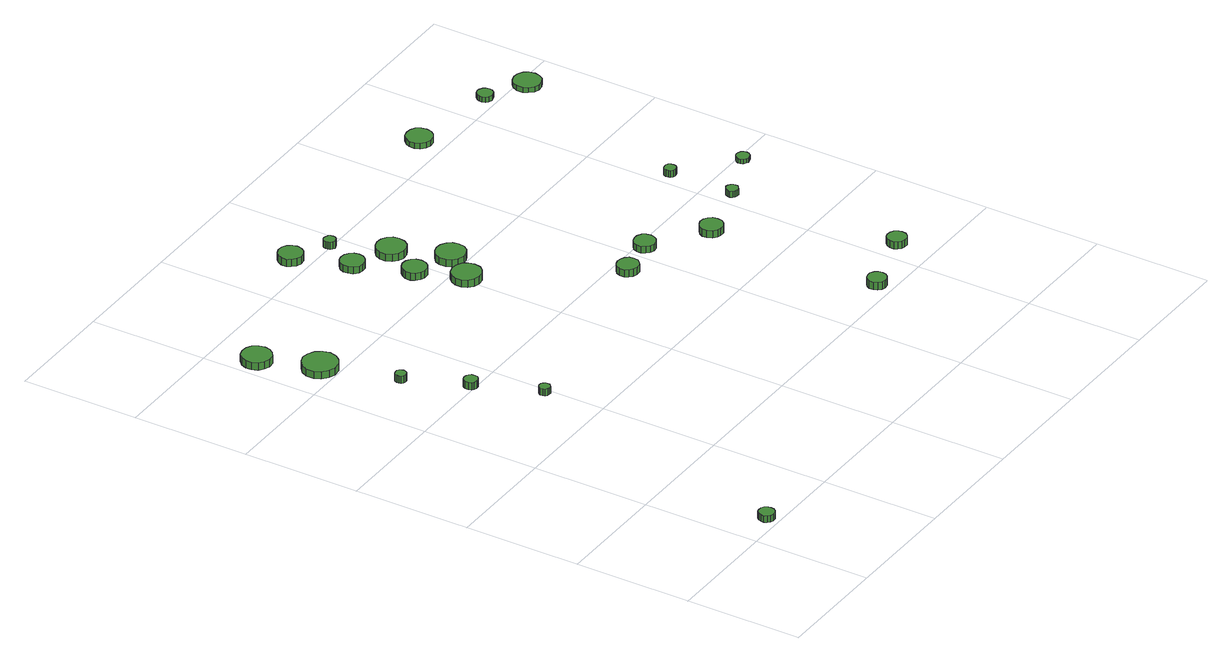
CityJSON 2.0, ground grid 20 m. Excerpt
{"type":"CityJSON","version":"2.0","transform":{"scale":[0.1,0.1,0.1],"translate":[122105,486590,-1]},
"CityObjects":{
"tree1":{"type":"SolitaryVegetationObject","attributes":{"function":"something"},"geometry":[{"type":"MultiSurface","lod":"1","boundaries":[[[0,1,2,3,4,5,6,7,8,9,10,11,12,13,14]],[[15,16,17,18,19,20,21,22,23,24,25,26,27,28,29]],[[0,29,28,1]],[[1,28,27,2]],[[2,27,26,3]],[[3,26,25,4]],[[4,25,24,5]],[[5,24,23,6]],[[6,23,22,7]],[[7,22,21,8]],[[8,21,20,9]],[[9,20,19,10]],[[10,19,18,11]],[[11,18,17,12]],[[12,17,16,13]],[[13,16,15,14]],[[14,15,29,0]]]}]},
"tree2":{"type":"SolitaryVegetationObject","attributes":{"function":"something"},"geometry":[{"type":"MultiSurface","lod":"1","boundaries":[[[30,31,32,33,34,35,36,37,38,39,40,41,42,43,44]],[[45,46,47,48,49,50,51,52,53,54,55,56,57,58,59]],[[30,59,58,31]],[[31,58,57,32]],[[32,57,56,33]],[[33,56,55,34]],[[34,55,54,35]],[[35,54,53,36]],[[36,53,52,37]],[[37,52,51,38]],[[38,51,50,39]],[[39,50,49,40]],[[40,49,48,41]],[[41,48,47,42]],[[42,47,46,43]],[[43,46,45,44]],[[44,45,59,30]]]}]},
"tree3":{"type":"SolitaryVegetationObject","attributes":{"function":"something"},"geometry":[{"type":"MultiSurface","lod":"1","boundaries":[[[60,61,62,63,64,65,66,67,68,69,70,71,72,73,74]],[[75,76,77,78,79,80,81,82,83,84,85,86,87,88,89]],[[60,89,88,61]],[[61,88,87,62]],[[62,87,86,63]],[[63,86,85,64]],[[64,85,84,65]],[[65,84,83,66]],[[66,83,82,67]],[[67,82,81,68]],[[68,81,80,69]],[[69,80,79,70]],[[70,79,78,71]],[[71,78,77,72]],[[72,77,76,73]],[[73,76,75,74]],[[74,75,89,60]]]}]},
"tree4":{"type":"SolitaryVegetationObject","attributes":{"function":"something"},"geometry":[{"type":"MultiSurface","lod":"1","boundaries":[[[90,91,92,93,94,95,96,97,98,99,100,101,102,103,104]],[[105,106,107,108,109,110,111,112,113,114,115,116,117,118,119]],[[90,119,118,91]],[[91,118,117,92]],[[92,117,116,93]],[[93,116,115,94]],[[94,115,114,95]],[[95,114,113,96]],[[96,113,112,97]],[[97,112,111,98]],[[98,111,110,99]],[[99,110,109,100]],[[100,109,108,101]],[[101,108,107,102]],[[102,107,106,103]],[[103,106,105,104]],[[104,105,119,90]]]}]},
"tree5":{"type":"SolitaryVegetationObject","attributes":{"function":"something"},"geometry":[{"type":"MultiSurface","lod":"1","boundaries":[[[120,121,122,123,124,125,126,127,128,129,130,131,132,133,134]],[[135,136,137,138,139,140,141,142,143,144,145,146,147,148,149]],[[120,149,148,121]],[[121,148,147,122]],[[122,147,146,123]],[[123,146,145,124]],[[124,145,144,125]],[[125,144,143,126]],[[126,143,142,127]],[[127,142,141,128]],[[128,141,140,129]],[[129,140,139,130]],[[130,139,138,131]],[[131,138,137,132]],[[132,137,136,133]],[[133,136,135,134]],[[134,135,149,120]]]}]},
"tree6":{"type":"SolitaryVegetationObject","attributes":{"function":"something"},"geometry":[{"type":"MultiSurface","lod":"1","boundaries":[[[150,151,152,153,154,155,156,157,158,159,160,161,162,163,164]],[[165,166,167,168,169,170,171,172,173,174,175,176,177,178,179]],[[150,179,178,151]],[[151,178,177,152]],[[152,177,176,153]],[[153,176,175,154]],[[154,175,174,155]],[[155,174,173,156]],[[156,173,172,157]],[[157,172,171,158]],[[158,171,170,159]],[[159,170,169,160]],[[160,169,168,161]],[[161,168,167,162]],[[162,167,166,163]],[[163,166,165,164]],[[164,165,179,150]]]}]},
"tree7":{"type":"SolitaryVegetationObject","attributes":{"function":"something"},"geometry":[{"type":"MultiSurface","lod":"1","boundaries":[[[180,181,182,183,184,185,186,187,188,189,190,191,192,193,194]],[[195,196,197,198,199,200,201,202,203,204,205,206,207,208,209]],[[180,209,208,181]],[[181,208,207,182]],[[182,207,206,183]],[[183,206,205,184]],[[184,205,204,185]],[[185,204,203,186]],[[186,203,202,187]],[[187,202,201,188]],[[188,201,200,189]],[[189,200,199,190]],[[190,199,198,191]],[[191,198,197,192]],[[192,197,196,193]],[[193,196,195,194]],[[194,195,209,180]]]}]},
"tree8":{"type":"SolitaryVegetationObject","attributes":{"function":"something"},"geometry":[{"type":"MultiSurface","lod":"1","boundaries":[[[210,211,212,213,214,215,216,217,218,219,220,221,222,223,224]],[[225,226,227,228,229,230,231,232,233,234,235,236,237,238,239]],[[210,239,238,211]],[[211,238,237,212]],[[212,237,236,213]],[[213,236,235,214]],[[214,235,234,215]],[[215,234,233,216]],[[216,233,232,217]],[[217,232,231,218]],[[218,231,230,219]],[[219,230,229,220]],[[220,229,228,221]],[[221,228,227,222]],[[222,227,226,223]],[[223,226,225,224]],[[224,225,239,210]]]}]},
"tree9":{"type":"SolitaryVegetationObject","attributes":{"function":"something"},"geometry":[{"type":"MultiSurface","lod":"1","boundaries":[[[240,241,242,243,244,245,246,247,248,249,250,251,252,253,254]],[[255,256,257,258,259,260,261,262,263,264,265,266,267,268,269]],[[240,269,268,241]],[[241,268,267,242]],[[242,267,266,243]],[[243,266,265,244]],[[244,265,264,245]],[[245,264,263,246]],[[246,263,262,247]],[[247,262,261,248]],[[248,261,260,249]],[[249,260,259,250]],[[250,259,258,251]],[[251,258,257,252]],[[252,257,256,253]],[[253,256,255,254]],[[254,255,269,240]]]}]},
"tree10":{"type":"SolitaryVegetationObject","attributes":{"function":"something"},"geometry":[{"type":"MultiSurface","lod":"1","boundaries":[[[270,271,272,273,274,275,276,277,278,279,280,281,282,283,284]],[[285,286,287,288,289,290,291,292,293,294,295,296,297,298,299]],[[270,299,298,271]],[[271,298,297,272]],[[272,297,296,273]],[[273,296,295,274]],[[274,295,294,275]],[[275,294,293,276]],[[276,293,292,277]],[[277,292,291,278]],[[278,291,290,279]],[[279,290,289,280]],[[280,289,288,281]],[[281,288,287,282]],[[282,287,286,283]],[[283,286,285,284]],[[284,285,299,270]]]}]},
"tree11":{"type":"SolitaryVegetationObject","attributes":{"function":"something"},"geometry":[{"type":"MultiSurface","lod":"1","boundaries":[[[300,301,302,303,304,305,306,307,308,309,310,311,312,313,314]],[[315,316,317,318,319,320,321,322,323,324,325,326,327,328,329]],[[300,329,328,301]],[[301,328,327,302]],[[302,327,326,303]],[[303,326,325,304]],[[304,325,324,305]],[[305,324,323,306]],[[306,323,322,307]],[[307,322,321,308]],[[308,321,320,309]],[[309,320,319,310]],[[310,319,318,311]],[[311,318,317,312]],[[312,317,316,313]],[[313,316,315,314]],[[314,315,329,300]]]}]},
"tree12":{"type":"SolitaryVegetationObject","attributes":{"function":"something"},"geometry":[{"type":"MultiSurface","lod":"1","boundaries":[[[330,331,332,333,334,335,336,337,338,339,340,341,342,343,344]],[[345,346,347,348,349,350,351,352,353,354,355,356,357,358,359]],[[330,359,358,331]],[[331,358,357,332]],[[332,357,356,333]],[[333,356,355,334]],[[334,355,354,335]],[[335,354,353,336]],[[336,353,352,337]],[[337,352,351,338]],[[338,351,350,339]],[[339,350,349,340]],[[340,349,348,341]],[[341,348,347,342]],[[342,347,346,343]],[[343,346,345,344]],[[344,345,359,330]]]}]},
"tree13":{"type":"SolitaryVegetationObject","attributes":{"function":"something"},"geometry":[{"type":"MultiSurface","lod":"1","boundaries":[[[360,361,362,363,364,365,366,367,368,369,370,371,372,373,374]],[[375,376,377,378,379,380,381,382,383,384,385,386,387,388,389]],[[360,389,388,361]],[[361,388,387,362]],[[362,387,386,363]],[[363,386,385,364]],[[364,385,384,365]],[[365,384,383,366]],[[366,383,382,367]],[[367,382,381,368]],[[368,381,380,369]],[[369,380,379,370]],[[370,379,378,371]],[[371,378,377,372]],[[372,377,376,373]],[[373,376,375,374]],[[374,375,389,360]]]}]},
"tree14":{"type":"SolitaryVegetationObject","attributes":{"function":"something"},"geometry":[{"type":"MultiSurface","lod":"1","boundaries":[[[390,391,392,393,394,395,396,397,398,399,400,401,402,403,404]],[[405,406,407,408,409,410,411,412,413,414,415,416,417,418,419]],[[390,419,418,391]],[[391,418,417,392]],[[392,417,416,393]],[[393,416,415,394]],[[394,415,414,395]],[[395,414,413,396]],[[396,413,412,397]],[[397,412,411,398]],[[398,411,410,399]],[[399,410,409,400]],[[400,409,408,401]],[[401,408,407,402]],[[402,407,406,403]],[[403,406,405,404]],[[404,405,419,390]]]}]},
"tree15":{"type":"SolitaryVegetationObject","attributes":{"function":"something"},"geometry":[{"type":"MultiSurface","lod":"1","boundaries":[[[420,421,422,423,424,425,426,427,428,429,430,431,432,433,434]],[[435,436,437,438,439,440,441,442,443,444,445,446,447,448,449]],[[420,449,448,421]],[[421,448,447,422]],[[422,447,446,423]],[[423,446,445,424]],[[424,445,444,425]],[[425,444,443,426]],[[426,443,442,427]],[[427,442,441,428]],[[428,441,440,429]],[[429,440,439,430]],[[430,439,438,431]],[[431,438,437,432]],[[432,437,436,433]],[[433,436,435,434]],[[434,435,449,420]]]}]},
"tree16":{"type":"SolitaryVegetationObject","attributes":{"function":"something"},"geometry":[{"type":"MultiSurface","lod":"1","boundaries":[[[450,451,452,453,454,455,456,457,458,459,460,461,462,463,464]],[[465,466,467,468,469,470,471,472,473,474,475,476,477,478,479]],[[450,479,478,451]],[[451,478,477,452]],[[452,477,476,453]],[[453,476,475,454]],[[454,475,474,455]],[[455,474,473,456]],[[456,473,472,457]],[[457,472,471,458]],[[458,471,470,459]],[[459,470,469,460]],[[460,469,468,461]],[[461,468,467,462]],[[462,467,466,463]],[[463,466,465,464]],[[464,465,479,450]]]}]},
"tree17":{"type":"SolitaryVegetationObject","attributes":{"function":"something"},"geometry":[{"type":"MultiSurface","lod":"1","boundaries":[[[480,481,482,483,484,485,486,487,488,489,490,491,492,493,494]],[[495,496,497,498,499,500,501,502,503,504,505,506,507,508,509]],[[480,509,508,481]],[[481,508,507,482]],[[482,507,506,483]],[[483,506,505,484]],[[484,505,504,485]],[[485,504,503,486]],[[486,503,502,487]],[[487,502,501,488]],[[488,501,500,489]],[[489,500,499,490]],[[490,499,498,491]],[[491,498,497,492]],[[492,497,496,493]],[[493,496,495,494]],[[494,495,509,480]]]}]},
"tree18":{"type":"SolitaryVegetationObject","attributes":{"function":"something"},"geometry":[{"type":"MultiSurface","lod":"1","boundaries":[[[510,511,512,513,514,515,516,517,518,519,520,521,522,523,524]],[[525,526,527,528,529,530,531,532,533,534,535,536,537,538,539]],[[510,539,538,511]],[[511,538,537,512]],[[512,537,536,513]],[[513,536,535,514]],[[514,535,534,515]],[[515,534,533,516]],[[516,533,532,517]],[[517,532,531,518]],[[518,531,530,519]],[[519,530,529,520]],[[520,529,528,521]],[[521,528,527,522]],[[522,527,526,523]],[[523,526,525,524]],[[524,525,539,510]]]}]},
"tree19":{"type":"SolitaryVegetationObject","attributes":{"function":"something"},"geometry":[{"type":"MultiSurface","lod":"1","boundaries":[[[540,541,542,543,544,545,546,547,548,549,550,551,552,553,554]],[[555,556,557,558,559,560,561,562,563,564,565,566,567,568,569]],[[540,569,568,541]],[[541,568,567,542]],[[542,567,566,543]],[[543,566,565,544]],[[544,565,564,545]],[[545,564,563,546]],[[546,563,562,547]],[[547,562,561,548]],[[548,561,560,549]],[[549,560,559,550]],[[550,559,558,551]],[[551,558,557,552]],[[552,557,556,553]],[[553,556,555,554]],[[554,555,569,540]]]}]},
"tree20":{"type":"SolitaryVegetationObject","attributes":{"function":"something"},"geometry":[{"type":"MultiSurface","lod":"1","boundaries":[[[570,571,572,573,574,575,576,577,578,579,580,581,582,583,584]],[[585,586,587,588,589,590,591,592,593,594,595,596,597,598,599]],[[570,599,598,571]],[[571,598,597,572]],[[572,597,596,573]],[[573,596,595,574]],[[574,595,594,575]],[[575,594,593,576]],[[576,593,592,577]],[[577,592,591,578]],[[578,591,590,579]],[[579,590,589,580]],[[580,589,588,581]],[[581,588,587,582]],[[582,587,586,583]],[[583,586,585,584]],[[584,585,599,570]]]}]},
"tree21":{"type":"SolitaryVegetationObject","attributes":{"function":"something"},"geometry":[{"type":"MultiSurface","lod":"1","boundaries":[[[600,601,602,603,604,605,606,607,608,609,610,611,612,613,614]],[[615,616,617,618,619,620,621,622,623,624,625,626,627,628,629]],[[600,629,628,601]],[[601,628,627,602]],[[602,627,626,603]],[[603,626,625,604]],[[604,625,624,605]],[[605,624,623,606]],[[606,623,622,607]],[[607,622,621,608]],[[608,621,620,609]],[[609,620,619,610]],[[610,619,618,611]],[[611,618,617,612]],[[612,617,616,613]],[[613,616,615,614]],[[614,615,629,600]]]}]},
"tree22":{"type":"SolitaryVegetationObject","attributes":{"function":"something"},"geometry":[{"type":"MultiSurface","lod":"1","boundaries":[[[630,631,632,633,634,635,636,637,638,639,640,641,642,643,644]],[[645,646,647,648,649,650,651,652,653,654,655,656,657,658,659]],[[630,659,658,631]],[[631,658,657,632]],[[632,657,656,633]],[[633,656,655,634]],[[634,655,654,635]],[[635,654,653,636]],[[636,653,652,637]],[[637,652,651,638]],[[638,651,650,639]],[[639,650,649,640]],[[640,649,648,641]],[[641,648,647,642]],[[642,647,646,643]],[[643,646,645,644]],[[644,645,659,630]]]}]},
"tree23":{"type":"SolitaryVegetationObject","attributes":{"function":"something"},"geometry":[{"type":"MultiSurface","lod":"1","boundaries":[[[660,661,662,663,664,665,666,667,668,669,670,671,672,673,674]],[[675,676,677,678,679,680,681,682,683,684,685,686,687,688,689]],[[660,689,688,661]],[[661,688,687,662]],[[662,687,686,663]],[[663,686,685,664]],[[664,685,684,665]],[[665,684,683,666]],[[666,683,682,667]],[[667,682,681,668]],[[668,681,680,669]],[[669,680,679,670]],[[670,679,678,671]],[[671,678,677,672]],[[672,677,676,673]],[[673,676,675,674]],[[674,675,689,660]]]}]},
"tree24":{"type":"SolitaryVegetationObject","attributes":{"function":"something"},"geometry":[{"type":"MultiSurface","lod":"1","boundaries":[[[690,691,692,693,694,695,696,697,698,699,700,701,702,703,704]],[[705,706,707,708,709,710,711,712,713,714,715,716,717,718,719]],[[690,719,718,691]],[[691,718,717,692]],[[692,717,716,693]],[[693,716,715,694]],[[694,715,714,695]],[[695,714,713,696]],[[696,713,712,697]],[[697,712,711,698]],[[698,711,710,699]],[[699,710,709,700]],[[700,709,708,701]],[[701,708,707,702]],[[702,707,706,703]],[[703,706,705,704]],[[704,705,719,690]]]}]}
},
"vertices":[
[80,22,18],[79,27,18],[76,32,18],[71,35,18],[65,35,18],[60,34,18],[56,30,18],[54,25,18],[54,19,18],[56,14,18],[60,10,18],[65,9,18],[71,9,18],[76,12,18],[79,17,18],[79,17,6],[76,12,6],[71,9,6],[65,9,6],[60,10,6],[56,14,6],[54,19,6],[54,25,6],[56,30,6],[60,34,6],[65,35,6],[71,35,6],[76,32,6],[79,27,6],[80,22,6],
[50,919,27],[48,929,27],[42,938,27],[33,943,27],[23,944,27],[13,941,27],[5,934,27],[1,924,27],[1,914,27],[5,904,27],[13,898,27],[23,894,27],[33,895,27],[42,901,27],[48,909,27],[48,909,14],[42,901,14],[33,895,14],[23,894,14],[13,898,14],[5,904,14],[1,914,14],[1,924,14],[5,934,14],[13,941,14],[23,944,14],[33,943,14],[42,938,14],[48,929,14],[50,919,14],
[89,825,27],[86,837,27],[79,847,27],[68,853,27],[56,855,27],[45,851,27],[35,843,27],[30,832,27],[30,819,27],[35,808,27],[45,800,27],[56,796,27],[68,797,27],[79,804,27],[86,813,27],[86,813,14],[79,804,14],[68,797,14],[56,796,14],[45,800,14],[35,808,14],[30,819,14],[30,832,14],[35,843,14],[45,851,14],[56,855,14],[68,853,14],[79,847,14],[86,837,14],[89,825,14],
[107,703,26],[106,707,26],[104,710,26],[101,712,26],[97,712,26],[93,711,26],[90,708,26],[89,705,26],[89,701,26],[90,697,26],[93,695,26],[97,694,26],[101,694,26],[104,696,26],[106,699,26],[106,699,13],[104,696,13],[101,694,13],[97,694,13],[93,695,13],[90,697,13],[89,701,13],[89,705,13],[90,708,13],[93,711,13],[97,712,13],[101,712,13],[104,710,13],[106,707,13],[107,703,13],
[148,600,29],[147,605,29],[144,609,29],[140,611,29],[135,612,29],[130,610,29],[127,607,29],[125,603,29],[125,598,29],[127,593,29],[130,590,29],[135,589,29],[140,589,29],[144,591,29],[147,595,29],[147,595,16],[144,591,16],[140,589,16],[135,589,16],[130,590,16],[127,593,16],[125,598,16],[125,603,16],[127,607,16],[130,610,16],[135,612,16],[140,611,16],[144,609,16],[147,605,16],[148,600,16],
[183,490,32],[183,493,32],[180,497,32],[177,499,32],[173,499,32],[170,498,32],[167,495,32],[165,492,32],[165,488,32],[167,484,32],[170,482,32],[173,481,32],[177,481,32],[180,483,32],[183,486,32],[183,486,20],[180,483,20],[177,481,20],[173,481,20],[170,482,20],[167,484,20],[165,488,20],[165,492,20],[167,495,20],[170,498,20],[173,499,20],[177,499,20],[180,497,20],[183,493,20],[183,490,20],
[323,1029,26],[321,1037,26],[316,1044,26],[309,1048,26],[300,1049,26],[292,1046,26],[286,1041,26],[282,1033,26],[282,1024,26],[286,1017,26],[292,1011,26],[300,1008,26],[309,1009,26],[316,1013,26],[321,1020,26],[321,1020,13],[316,1013,13],[309,1009,13],[300,1008,13],[292,1011,13],[286,1017,13],[282,1024,13],[282,1033,13],[286,1041,13],[292,1046,13],[300,1049,13],[309,1048,13],[316,1044,13],[321,1037,13],[323,1029,13],
[354,936,26],[352,944,26],[347,951,26],[340,955,26],[332,956,26],[324,954,26],[317,948,26],[314,940,26],[314,932,26],[317,924,26],[324,918,26],[332,916,26],[340,917,26],[347,921,26],[352,928,26],[352,928,14],[347,921,14],[340,917,14],[332,916,14],[324,918,14],[317,924,14],[314,932,14],[314,940,14],[317,948,14],[324,954,14],[332,956,14],[340,955,14],[347,951,14],[352,944,14],[354,936,14],
[388,845,27],[386,853,27],[381,860,27],[374,864,27],[365,865,27],[357,862,27],[351,856,27],[347,849,27],[347,840,27],[351,833,27],[357,827,27],[365,824,27],[374,825,27],[381,829,27],[386,836,27],[386,836,14],[381,829,14],[374,825,14],[365,824,14],[357,827,14],[351,833,14],[347,840,14],[347,849,14],[351,856,14],[357,862,14],[365,865,14],[374,864,14],[381,860,14],[386,853,14],[388,845,14],
[420,768,28],[418,778,28],[412,786,28],[403,791,28],[393,792,28],[383,789,28],[375,782,28],[371,773,28],[371,762,28],[375,753,28],[383,746,28],[393,743,28],[403,744,28],[412,749,28],[418,757,28],[418,757,15],[412,749,15],[403,744,15],[393,743,15],[383,746,15],[375,753,15],[371,762,15],[371,773,15],[375,782,15],[383,789,15],[393,792,15],[403,791,15],[412,786,15],[418,778,15],[420,768,15],
[378,998,25],[377,1002,25],[375,1005,25],[371,1007,25],[367,1008,25],[363,1007,25],[360,1004,25],[359,1000,25],[359,996,25],[360,992,25],[363,990,25],[367,988,25],[371,989,25],[375,991,25],[377,994,25],[377,994,12],[375,991,12],[371,989,12],[367,988,12],[363,990,12],[360,992,12],[359,996,12],[359,1000,12],[360,1004,12],[363,1007,12],[367,1008,12],[371,1007,12],[375,1005,12],[377,1002,12],[378,998,12],
[426,908,25],[424,918,25],[418,926,25],[409,931,25],[398,932,25],[389,929,25],[381,922,25],[377,913,25],[377,903,25],[381,893,25],[389,886,25],[398,883,25],[409,884,25],[418,889,25],[424,898,25],[424,898,12],[418,889,12],[409,884,12],[398,883,12],[389,886,12],[381,893,12],[377,903,12],[377,913,12],[381,922,12],[389,929,12],[398,932,12],[409,931,12],[418,926,12],[424,918,12],[426,908,12],
[458,820,27],[456,830,27],[450,838,27],[441,843,27],[431,844,27],[421,841,27],[413,834,27],[409,825,27],[409,814,27],[413,805,27],[421,798,27],[431,795,27],[441,796,27],[450,801,27],[456,809,27],[456,809,14],[450,801,14],[441,796,14],[431,795,14],[421,798,14],[413,805,14],[409,814,14],[409,825,14],[413,834,14],[421,841,14],[431,844,14],[441,843,14],[450,838,14],[456,830,14],[458,820,14],
[559,565,31],[558,573,31],[553,579,31],[547,582,31],[539,583,31],[532,581,31],[526,576,31],[523,569,31],[523,561,31],[526,555,31],[532,550,31],[539,547,31],[547,548,31],[553,552,31],[558,558,31],[558,558,18],[553,552,18],[547,548,18],[539,547,18],[532,550,18],[526,555,18],[523,561,18],[523,569,18],[526,576,18],[532,581,18],[539,583,18],[547,582,18],[553,579,18],[558,573,18],[559,565,18],
[728,220,29],[727,227,29],[723,232,29],[717,236,29],[710,236,29],[704,234,29],[699,230,29],[696,224,29],[696,217,29],[699,211,29],[704,206,29],[710,204,29],[717,205,29],[723,208,29],[727,214,29],[727,214,16],[723,208,16],[717,205,16],[710,204,16],[704,206,16],[699,211,16],[696,217,16],[696,224,16],[699,230,16],[704,234,16],[710,236,16],[717,236,16],[723,232,16],[727,227,16],[728,220,16],
[635,581,27],[633,589,27],[629,595,27],[622,599,27],[615,599,27],[608,597,27],[602,592,27],[599,585,27],[599,578,27],[602,571,27],[608,566,27],[615,563,27],[622,564,27],[629,568,27],[633,574,27],[633,574,15],[629,568,15],[622,564,15],[615,563,15],[608,566,15],[602,571,15],[599,578,15],[599,585,15],[602,592,15],[608,597,15],[615,599,15],[622,599,15],[629,595,15],[633,589,15],[635,581,15],
[734,522,23],[733,530,23],[728,536,23],[721,540,23],[713,541,23],[706,538,23],[700,533,23],[696,526,23],[696,518,23],[700,510,23],[706,505,23],[713,503,23],[721,503,23],[728,507,23],[733,514,23],[733,514,10],[728,507,10],[721,503,10],[713,503,10],[706,505,10],[700,510,10],[696,518,10],[696,526,10],[700,533,10],[706,538,10],[713,541,10],[721,540,10],[728,536,10],[733,530,10],[734,522,10],
[854,262,21],[853,268,21],[849,274,21],[843,277,21],[836,278,21],[830,276,21],[825,271,21],[822,265,21],[822,258,21],[825,252,21],[830,248,21],[836,246,21],[843,246,21],[849,250,21],[853,255,21],[853,255,8],[849,250,8],[843,246,8],[836,246,8],[830,248,8],[825,252,8],[822,258,8],[822,265,8],[825,271,8],[830,276,8],[836,278,8],[843,277,8],[849,274,8],[853,268,8],[854,262,8],
[837,553,18],[837,557,18],[834,561,18],[830,563,18],[826,564,18],[822,562,18],[819,559,18],[817,555,18],[817,551,18],[819,547,18],[822,544,18],[826,543,18],[830,543,18],[834,546,18],[837,549,18],[837,549,7],[834,546,7],[830,543,7],[826,543,7],[822,544,7],[819,547,7],[817,551,7],[817,555,7],[819,559,7],[822,562,7],[826,564,7],[830,563,7],[834,561,7],[837,557,7],[837,553,7],
[721,1040,20],[719,1049,20],[714,1057,20],[706,1061,20],[697,1062,20],[688,1060,20],[681,1053,20],[677,1045,20],[677,1036,20],[681,1027,20],[688,1021,20],[697,1018,20],[706,1019,20],[714,1024,20],[719,1031,20],[719,1031,10],[714,1024,10],[706,1019,10],[697,1018,10],[688,1021,10],[681,1027,10],[677,1036,10],[677,1045,10],[681,1053,10],[688,1060,10],[697,1062,10],[706,1061,10],[714,1057,10],[719,1049,10],[721,1040,10],
[834,663,20],[833,667,20],[831,671,20],[827,673,20],[823,673,20],[819,672,20],[816,669,20],[815,666,20],[815,661,20],[816,658,20],[819,655,20],[823,654,20],[827,654,20],[831,656,20],[833,659,20],[833,659,8],[831,656,8],[827,654,8],[823,654,8],[819,655,8],[816,658,8],[815,661,8],[815,666,8],[816,669,8],[819,672,8],[823,673,8],[827,673,8],[831,671,8],[833,667,8],[834,663,8],
[929,589,16],[928,594,16],[925,598,16],[921,600,16],[916,601,16],[912,599,16],[908,596,16],[906,592,16],[906,587,16],[908,583,16],[912,580,16],[916,578,16],[921,579,16],[925,581,16],[928,585,16],[928,585,8],[925,581,8],[921,579,8],[916,578,8],[912,580,8],[908,583,8],[906,587,8],[906,592,8],[908,596,8],[912,599,8],[916,601,8],[921,600,8],[925,598,8],[928,594,8],[929,589,8],
[871,1019,19],[870,1025,19],[867,1029,19],[862,1032,19],[857,1033,19],[851,1031,19],[847,1027,19],[845,1022,19],[845,1017,19],[847,1011,19],[851,1008,19],[857,1006,19],[862,1007,19],[867,1009,19],[870,1014,19],[870,1014,10],[867,1009,10],[862,1007,10],[857,1006,10],[851,1008,10],[847,1011,10],[845,1017,10],[845,1022,10],[847,1027,10],[851,1031,10],[857,1033,10],[862,1032,10],[867,1029,10],[870,1025,10],[871,1019,10],
[946,983,19],[944,993,19],[939,1000,19],[930,1005,19],[921,1006,19],[912,1003,19],[905,997,19],[901,988,19],[901,978,19],[905,970,19],[912,963,19],[921,960,19],[930,961,19],[939,966,19],[944,974,19],[944,974,10],[939,966,10],[930,961,10],[921,960,10],[912,963,10],[905,970,10],[901,978,10],[901,988,10],[905,997,10],[912,1003,10],[921,1006,10],[930,1005,10],[939,1000,10],[944,993,10],[946,983,10]
]}
